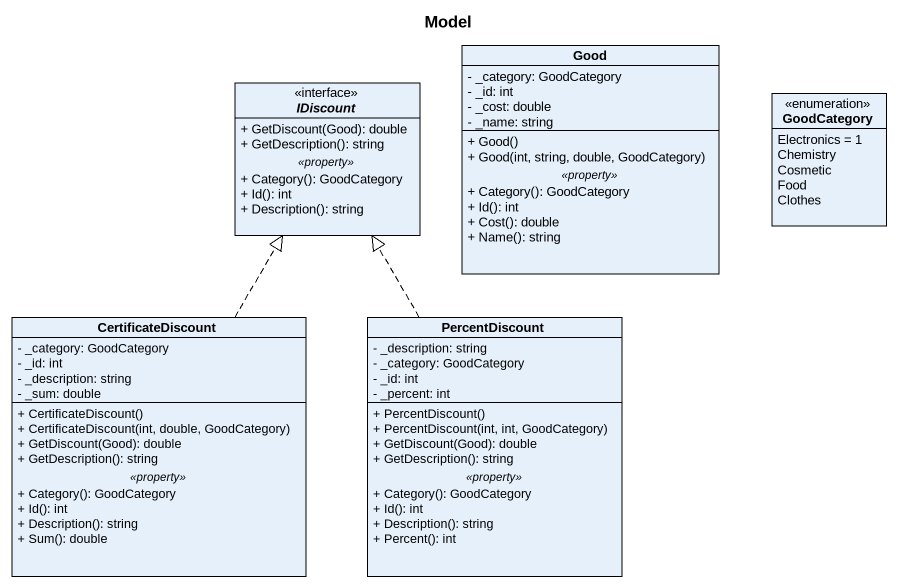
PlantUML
@startuml
title Model
hide circle
hide empty members
skinparam classAttributeIconSize 0
interface IDiscount {
  + GetDiscount(Good): double
  + GetDescription(): string
  .. <<property>> ..
  + Category(): GoodCategory
  + Id(): int
  + Description(): string
}
class Good {
  - _category: GoodCategory
  - _id: int
  - _cost: double
  - _name: string
  --
  + Good()
  + Good(int, string, double, GoodCategory)
  .. <<property>> ..
  + Category(): GoodCategory
  + Id(): int
  + Cost(): double
  + Name(): string
}
enum GoodCategory {
  Electronics = 1
  Chemistry
  Cosmetic
  Food
  Clothes
}
class CertificateDiscount {
  - _category: GoodCategory
  - _id: int
  - _description: string
  - _sum: double
  --
  + CertificateDiscount()
  + CertificateDiscount(int, double, GoodCategory)
  + GetDiscount(Good): double
  + GetDescription(): string
  .. <<property>> ..
  + Category(): GoodCategory
  + Id(): int
  + Description(): string
  + Sum(): double
}
class PercentDiscount {
  - _description: string
  - _category: GoodCategory
  - _id: int
  - _percent: int
  --
  + PercentDiscount()
  + PercentDiscount(int, int, GoodCategory)
  + GetDiscount(Good): double
  + GetDescription(): string
  .. <<property>> ..
  + Category(): GoodCategory
  + Id(): int
  + Description(): string
  + Percent(): int
}
CertificateDiscount .up.|> IDiscount
PercentDiscount .up.|> IDiscount
@enduml
